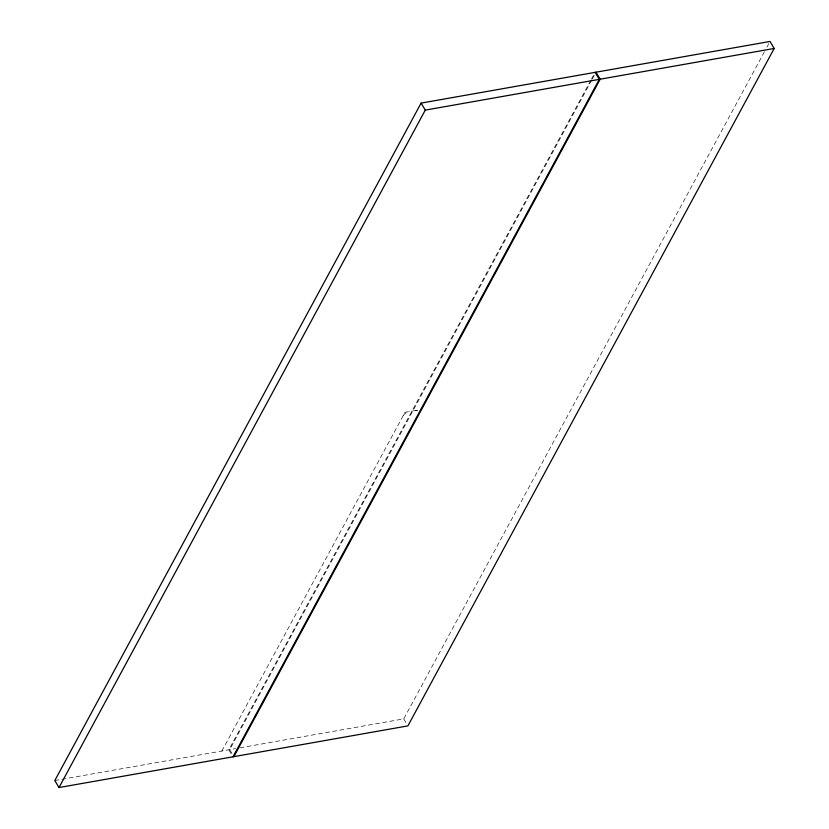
<?xml version="1.0" encoding="UTF-8"?>
<svg xmlns="http://www.w3.org/2000/svg" width="829" height="829" viewBox="0 0 829 829"><rect width="100%" height="100%" fill="white"/><g stroke="black" fill="none" stroke-linecap="round" stroke-linejoin="round"><path stroke-width="0.62" stroke-dasharray="4.14 3.11" d="M221.851 751.033L404.998 412.303L411.972 411.07M590.808 80.33L228.825 749.799L233.011 756.794M591.429 79.19L595.118 72.351M591.678 80.175L229.695 749.644L233.281 755.644M592.3 79.035L595.989 72.206M239.861 747.841L403.723 718.888L764.473 51.699M766.929 47.139L768.784 43.73M412.842 410.925L418.655 409.889M54.807 780.545L235.633 748.597M403.723 718.888L406.106 722.888M403.163 415.692A5.295 2.518 -30.8 0 1 409.36 411.536M415.464 410.459A5.295 2.518 -30.8 0 1 417.743 410.687"/><path stroke-width="1.24" d="M421.101 103.107L54.807 780.545L58.994 787.55L407.899 725.893L774.193 48.455L770.006 41.45L421.101 103.107L425.277 110.112L58.994 787.55M233.011 756.794L599.305 79.356L595.118 72.351M233.882 756.649L600.175 79.201L595.989 72.206M425.277 110.112L774.193 48.455"/></g></svg>
